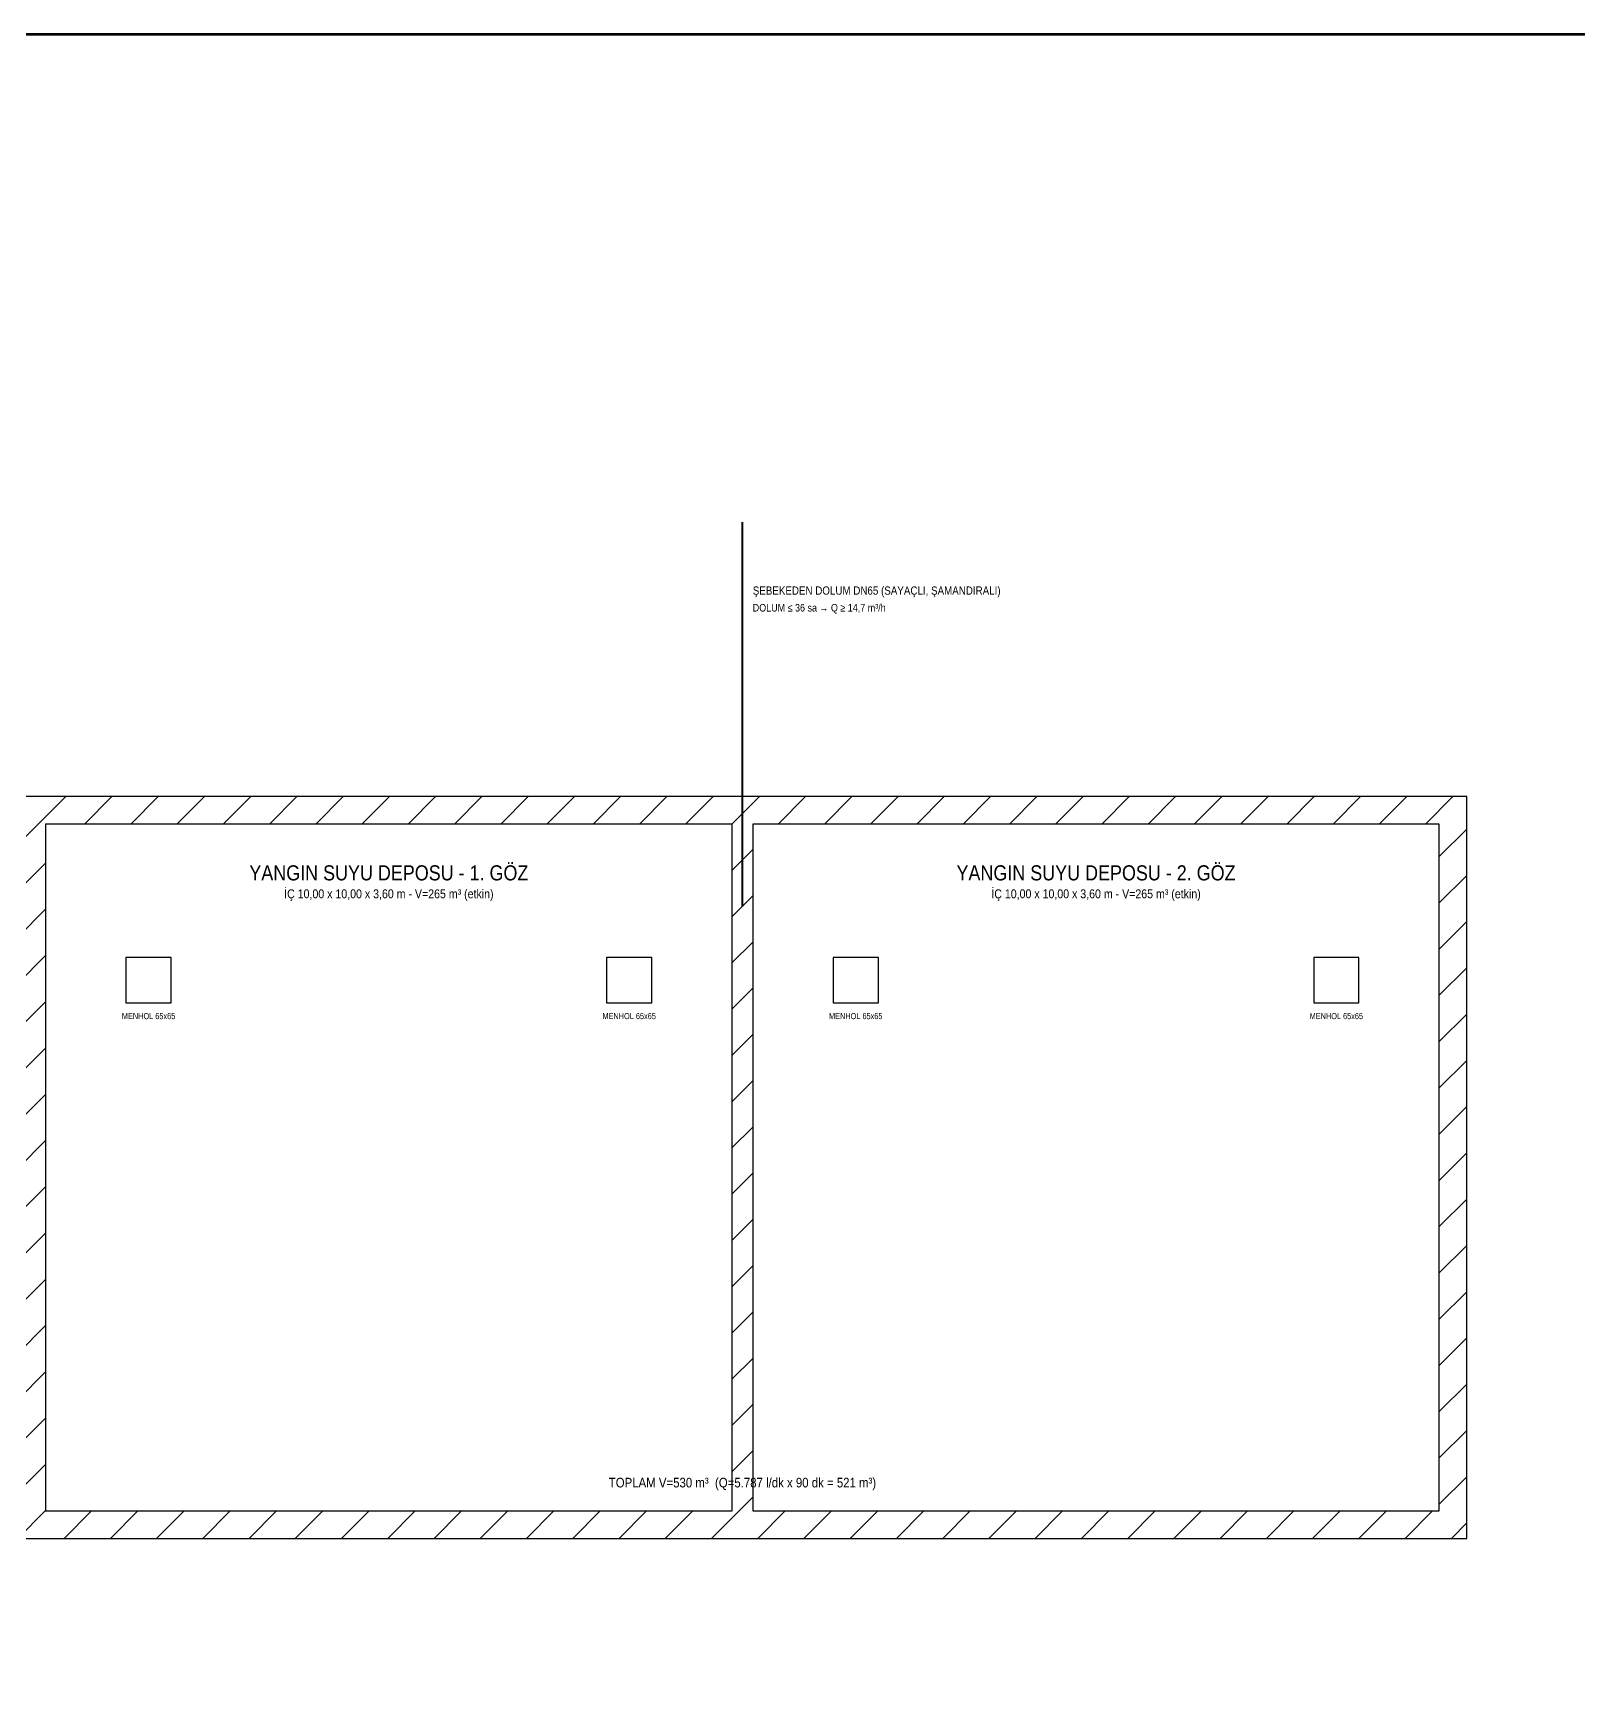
# Model space of a CAD drawing. Header units: centimetres. Extents: x 183171 to 202211, y -17274 to 19108.
# Drawn here: x 193130 to 195381, y 16714 to 19108 of the extents above; entities that cross this region are included whole.
import ezdxf
from ezdxf.enums import TextEntityAlignment as Align

# ---------------------------------------------------------------- set-up
doc = ezdxf.new("R2010")
doc.units = ezdxf.units.CM
doc.header["$LTSCALE"] = 20
for name, color, linetype in [('ROTAS-PAFTA', 7, 'CONTINUOUS'), ('ROTAS-YANGIN-DOLAP-BORU', 30, 'CONTINUOUS'), ('ROTAS-YANGIN-POMPA-DAIRESI', 7, 'CONTINUOUS'), ('ROTAS-YANGIN-TARAMA', 8, 'CONTINUOUS'), ('ROTAS-YANGIN-YAZI', 7, 'CONTINUOUS')]:
    doc.layers.add(name, color=color, linetype=linetype)
doc.styles.add('ROTAS', font='arial.ttf')

msp = doc.modelspace()

# ---------------------------------------------------------------- hatches: boundary and pattern name
at = {"layer": 'ROTAS-YANGIN-TARAMA'}
h = msp.add_hatch(dxfattribs=at)
h.set_pattern_fill('ANSI31', scale=15)
h.paths.add_polyline_path([(191669, 16916), (195219, 16916), (195219, 17996), (191669, 17996)])
h.paths.add_polyline_path([(191709, 16956), (193109, 16956), (193109, 17956), (191709, 17956)])
h.paths.add_polyline_path([(193149, 16956), (194149, 16956), (194149, 17956), (193149, 17956)])
h.paths.add_polyline_path([(194179, 16956), (195179, 16956), (195179, 17956), (194179, 17956)])

# ---------------------------------------------------------------- linework, layer by layer
at = {"layer": 'ROTAS-PAFTA', "const_width": 4}
msp.add_lwpolyline([(184109, 6806), (201109, 6806), (201109, 19106), (184109, 19106)], close=True, dxfattribs=at)
at = {"layer": 'ROTAS-YANGIN-DOLAP-BORU', "const_width": 3}
msp.add_lwpolyline([(194164, 18396), (194164, 17836)], dxfattribs=at)
at = {"layer": 'ROTAS-YANGIN-POMPA-DAIRESI'}
for points in [[(191669, 16916), (195219, 16916), (195219, 17996), (191669, 17996)], [(193149, 16956), (194149, 16956), (194149, 17956), (193149, 17956)], [(194179, 16956), (195179, 16956), (195179, 17956), (194179, 17956)], [(193266, 17696), (193332, 17696), (193332, 17762), (193266, 17762)], [(193966, 17696), (194032, 17696), (194032, 17762), (193966, 17762)], [(194296, 17696), (194362, 17696), (194362, 17762), (194296, 17762)], [(194996, 17696), (195062, 17696), (195062, 17762), (194996, 17762)]]:
    msp.add_lwpolyline(points, close=True, dxfattribs=at)

# ---------------------------------------------------------------- texts
at = {"layer": 'ROTAS-YANGIN-YAZI', "style": 'ROTAS', "width": 0.85}
for s, height, p in [('ŞEBEKEDEN DOLUM DN65 (SAYAÇLI, ŞAMANDIRALI)', 12, (194179, 18296)), ('DOLUM ≤ 36 sa → Q ≥ 14,7 m³/h', 11, (194179, 18271))]:
    msp.add_text(s, height=height, dxfattribs=at).set_placement(p, align=Align.MIDDLE_LEFT)
for s, height, p in [('YANGIN SUYU DEPOSU - 1. GÖZ', 22, (193649, 17896)), ('YANGIN SUYU DEPOSU - 2. GÖZ', 22, (194679, 17896)), ('İÇ 10,00 x 10,00 x 3,60 m - V=265 m³ (etkin)', 13, (193649, 17861)), ('İÇ 10,00 x 10,00 x 3,60 m - V=265 m³ (etkin)', 13, (194679, 17861)), ('MENHOL 65x65', 9, (193299, 17681)), ('MENHOL 65x65', 9, (193999, 17681)), ('MENHOL 65x65', 9, (194329, 17681)), ('MENHOL 65x65', 9, (195029, 17681))]:
    msp.add_text(s, height=height, dxfattribs=at).set_placement(p, align=Align.TOP_CENTER)
msp.add_text('TOPLAM V=530 m³  (Q=5.787 l/dk x 90 dk = 521 m³)', height=14, dxfattribs=at).set_placement((194164, 16986), align=Align.BOTTOM_CENTER)

doc.saveas('drawing.dxf')
